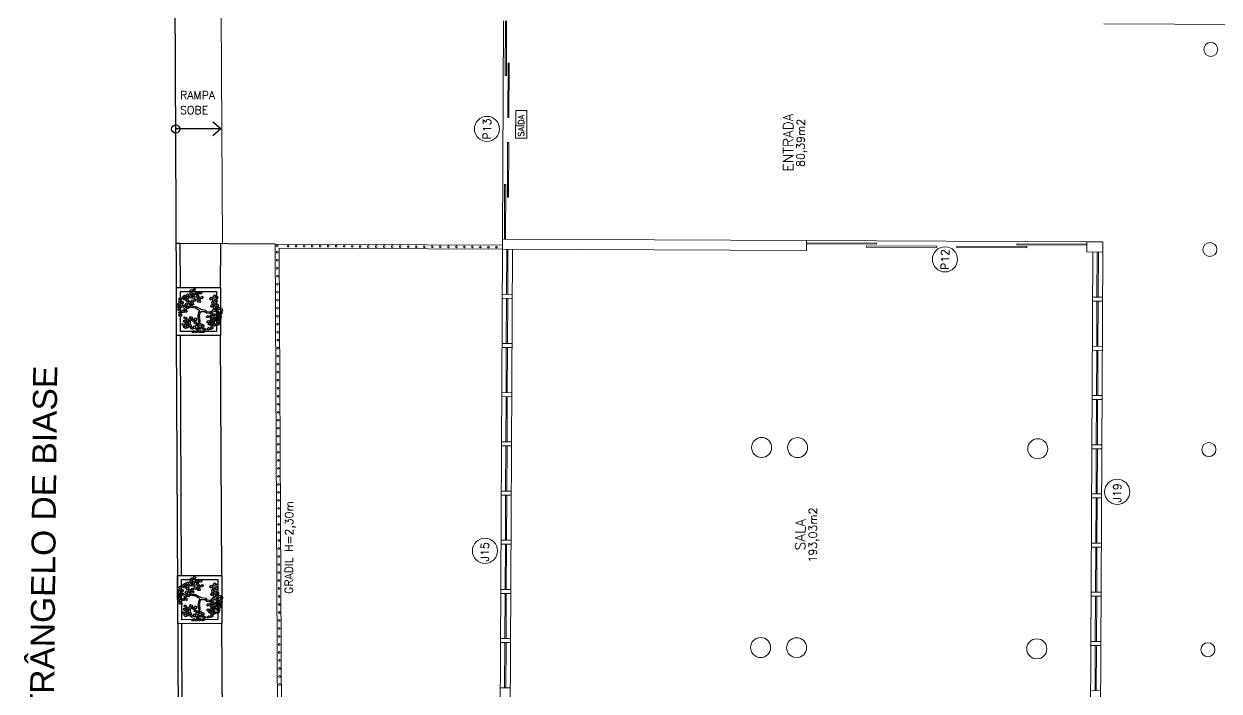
# Model space of a CAD drawing. Extents: x -1057 to 3416, y -340 to 4111.
# Drawn here: x -316.25 to -286.4, y 260.99 to 277.66 of the extents above; entities that cross this region are included whole.
import ezdxf
from ezdxf.enums import TextEntityAlignment as Align

# ---------------------------------------------------------------- set-up
doc = ezdxf.new("R2010")
doc.units = 0
doc.header["$LTSCALE"] = 50
for name, pattern in [('CONTINU', [0]), ('DASHDOT', [1, 0.5, -0.25, 0, -0.25]), ('DGN Style 1', [0.003115, 5.18318e-06, -0.00311]), ('HIDDEN', [9.525, 6.35, -3.175])]:
    doc.linetypes.add(name, pattern=pattern)
doc.layers.add('0.1', color=8, linetype='Continuous', lineweight=13)
doc.layers.add('Margem A3', color=8, linetype='DGN Style 1', lineweight=0)
doc.layers.add('OK', color=96, linetype='Continuous')
doc.layers.add('viewport', color=7, linetype='Continuous', plot=False)
doc.styles.add('ROBERTO', font='swissek.ttf')
doc.styles.get("Standard").update_dxf_attribs({"font": 'romans.shx'})

# ---------------------------------------------------------------- blocks, each defined once
blk = doc.blocks.new('ÁREA')
for p in [(0.00005, 0.00376), (0, 0)]:
    blk.add_attdef('COMPARTIMENTO', text='', height=0.0025).set_placement(p, align=Align.CENTER)
at = {"color": 1}
for p in [(-0.00005, -0.00376), (-0.0001, -0.00752)]:
    blk.add_attdef('ÁREA', text='', height=0.002, dxfattribs=at).set_placement(p, align=Align.CENTER)
blk = doc.blocks.new('L', base_point=(1.368, 0.591))
at = {"color": 3, "lineweight": -2}
for p, q in [((1.281, 0.65), (1.312, 0.675)), ((1.294, 0.6), (1.281, 0.65)), ((1.312, 0.675), (1.342, 0.621)), ((1.275, 0.567), (1.306, 0.592)), ((1.288, 0.517), (1.275, 0.567)), ((1.317, 0.508), (1.288, 0.517)), ((1.322, 0.591), (1.294, 0.6)), ((1.306, 0.592), (1.336, 0.538)), ((1.336, 0.538), (1.317, 0.508)), ((1.342, 0.621), (1.322, 0.591)), ((1.337, 0.489), (1.356, 0.548)), ((1.376, 0.484), (1.337, 0.489)), ((1.356, 0.548), (1.391, 0.554)), ((1.404, 0.527), (1.376, 0.484)), ((1.391, 0.554), (1.404, 0.527))]:
    blk.add_line(p, q, dxfattribs=at)
blk = doc.blocks.new('Árvore-13')
at = {"color": 3}
for p, q in [((-0.795, 0.302), (-0.961, 0.415)), ((-0.795, 0.406), (-0.953, 0.499)), ((-0.357, 0.349), (-0.795, 0.406)), ((-0.366, 0.227), (-0.795, 0.302)), ((-0.129, 0.105), (-0.366, 0.227)), ((-0.068, 0.19), (-0.357, 0.349)), ((-0.068, -0.036), (-0.129, 0.105)), ((0.029, 0.068), (-0.068, 0.19)), ((0.029, 0.068), (0.318, 0.331)), ((0.116, -0.055), (0.283, 0.133)), ((0.283, 0.133), (0.423, 0.284)), ((0.318, 0.331), (0.405, 0.537)), ((0.405, 0.537), (0.484, 0.659)), ((0.423, 0.284), (0.502, 0.509)), ((0.484, 0.659), (0.572, 0.715)), ((0.502, 0.509), (0.633, 0.668)), ((0.572, 0.715), (0.607, 0.819)), ((0.633, 0.668), (0.782, 0.715)), ((-0.296, -0.392), (-0.418, -0.693)), ((-0.199, -0.449), (-0.313, -0.74)), ((-0.313, -0.74), (-0.243, -0.89)), ((-0.147, -0.299), (-0.296, -0.392)), ((-0.05, -0.383), (-0.199, -0.449)), ((-0.068, -0.036), (-0.147, -0.299)), ((0.116, -0.055), (-0.05, -0.383))]:
    blk.add_line(p, q, dxfattribs=at)
at = {"color": 3, "xscale": 3.048, "yscale": 3.048, "zscale": 3.048}
for p, rotation in [((-1.303, 0.884), 347.8021081598379), ((-0.926, 0.959), 295.0165150851705), ((-0.716, 1.448), 295.0165150851705), ((-0.488, 1.26), 295.0165150851705), ((-0.348, 0.687), 295.0165150851705), ((-0.252, 1.138), 295.0165150851705), ((0.169, 1.448), 190.1248425347958), ((0.353, 0.95), 190.1248425347958), ((0.581, 1.401), 190.1248425347958), ((0.677, 0.781), 190.1248425347958), ((0.852, 1.344), 190.1248425347958), ((1.211, 1.147), 190.1248425347958), ((1.317, 0.753), 190.1248425347958), ((-1.443, 0.368), 347.8021081598379), ((-1.128, 0.415), 347.8021081598379), ((-0.848, 0.462), 295.0165150851705), ((0.765, 0.274), 190.1248425347958), ((0.8, -0.299), 190.1248425347958), ((1.124, 0.565), 190.1248425347958), ((1.203, -0.317), 190.1248425347958), ((1.246, 0.039), 190.1248425347958), ((1.579, 0.114), 190.1248425347958), ((-0.103, -0.899), 66.16076666471405), ((0.502, -1.003), 66.16076666471405), ((-0.453, -1.397), 66.16076666471405), ((-0.015, -1.19), 66.16076666471405), ((0.616, -1.322), 66.16076666471405)]:
    blk.add_blockref('L', p, dxfattribs=dict(at, rotation=rotation))
for p in [(-1.391, -0.308), (-1.233, -0.881), (-1.049, -0.533), (-0.874, -1.134), (-0.848, -0.449), (-0.672, -1.021), (-0.453, -1.04), (-0.445, -0.543)]:
    blk.add_blockref('L', p, dxfattribs=at)

msp = doc.modelspace()

# ---------------------------------------------------------------- linework, layer by layer
at = {"layer": '0.1', "color": 8}
for p, q in [((-311.295, 272.162), (-311.325, 277.912)), ((-304.274, 277.735), (-304.3, 272.285)), ((-304.301, 272.135), (-309.976, 272.162)), ((-309.976, 272.162), (-309.739, 225.934)), ((-304.302, 272.035), (-309.875, 272.062)), ((-309.875, 272.062), (-309.639, 225.976)), ((-304.372, 257.385), (-304.302, 272.035)), ((-304.197, 270.905), (-304.192, 272.034)), ((-304.162, 272.034), (-304.167, 270.905)), ((-304.052, 272.033), (-304.115, 258.934)), ((-289.701, 272.214), (-296.701, 272.248)), ((-289.611, 259.772), (-289.552, 271.963)), ((-289.447, 270.834), (-289.442, 271.963)), ((-289.412, 271.963), (-289.417, 270.834)), ((-289.302, 271.962), (-289.361, 259.771)), ((-304.203, 269.676), (-304.198, 270.805)), ((-304.168, 270.805), (-304.173, 269.676)), ((-289.453, 269.605), (-289.448, 270.734)), ((-289.418, 270.734), (-289.423, 269.604)), ((-304.209, 268.447), (-304.204, 269.576)), ((-304.174, 269.576), (-304.179, 268.447)), ((-289.459, 268.375), (-289.454, 269.505)), ((-289.424, 269.504), (-289.429, 268.375)), ((-304.215, 267.218), (-304.209, 268.347)), ((-304.179, 268.347), (-304.185, 267.217)), ((-289.465, 267.146), (-289.46, 268.275)), ((-289.43, 268.275), (-289.435, 267.146)), ((-304.221, 265.988), (-304.215, 267.118)), ((-304.185, 267.117), (-304.191, 265.988)), ((-289.471, 265.917), (-289.466, 267.046)), ((-289.436, 267.046), (-289.441, 265.917)), ((-304.227, 264.759), (-304.221, 265.888)), ((-304.191, 265.888), (-304.197, 264.759)), ((-289.477, 264.688), (-289.471, 265.817)), ((-289.441, 265.817), (-289.447, 264.688)), ((-304.233, 263.53), (-304.227, 264.659)), ((-304.197, 264.659), (-304.203, 263.53)), ((-289.483, 263.459), (-289.477, 264.588)), ((-289.447, 264.588), (-289.453, 263.459)), ((-304.239, 262.301), (-304.233, 263.43)), ((-304.203, 263.43), (-304.209, 262.301)), ((-289.489, 262.23), (-289.483, 263.359)), ((-289.453, 263.359), (-289.459, 262.23)), ((-304.245, 261.072), (-304.239, 262.201)), ((-304.209, 262.201), (-304.215, 261.072)), ((-289.495, 261.001), (-289.489, 262.13)), ((-289.459, 262.13), (-289.465, 261))]:
    msp.add_line(p, q, dxfattribs=at)
at = {"layer": '0.1', "color": 8, "linetype": 'DASHDOT', "ltscale": 0.4}
msp.add_line((-289.274, 277.662), (-259.875, 277.52), dxfattribs=at)
at = {"layer": '0.1', "color": 7}
for p, q in [((-304.3, 272.285), (-304.302, 272.035)), ((-304.302, 272.035), (-296.702, 271.998)), ((-304.3, 272.285), (-296.701, 272.248)), ((-296.701, 272.248), (-296.702, 271.998)), ((-289.701, 272.214), (-289.702, 271.964)), ((-289.701, 272.214), (-289.301, 272.212)), ((-289.302, 271.962), (-289.301, 272.212)), ((-289.702, 271.964), (-289.302, 271.962))]:
    msp.add_line(p, q, dxfattribs=at)
at = {"layer": '0.1', "color": 8}
for points in [[(-304.201, 276.372), (-304.194, 277.734), (-304.224, 277.734), (-304.231, 276.372)], [(-304.136, 275.321), (-304.129, 276.684), (-304.159, 276.684), (-304.166, 275.322)], [(-304.145, 273.334), (-304.139, 274.696), (-304.169, 274.697), (-304.175, 273.334)], [(-304.22, 272.284), (-304.214, 273.647), (-304.244, 273.647), (-304.25, 272.284)], [(-296.701, 272.193), (-296.701, 272.163), (-294.951, 272.155), (-294.951, 272.185)], [(-295.201, 272.116), (-295.201, 272.086), (-293.451, 272.077), (-293.451, 272.107)], [(-291.201, 272.096), (-291.201, 272.066), (-292.951, 272.075), (-292.951, 272.105)], [(-289.701, 272.159), (-289.701, 272.129), (-291.451, 272.138), (-291.451, 272.168)]]:
    msp.add_lwpolyline(points, close=True, dxfattribs=at)
at = {"layer": '0.1', "color": 8, "linetype": 'CONTINU'}
msp.add_lwpolyline([(-303.694, 274.803), (-303.691, 275.497), (-303.966, 275.498), (-303.969, 274.804)], close=True, dxfattribs=at)
at = {"layer": '0.1', "color": 8}
for points in [[(-304.307, 270.906), (-304.057, 270.904)], [(-289.557, 270.834), (-289.307, 270.833)], [(-304.058, 270.804), (-304.308, 270.806)], [(-289.308, 270.733), (-289.558, 270.734)], [(-304.313, 269.676), (-304.063, 269.675)], [(-304.064, 269.575), (-304.314, 269.576)], [(-289.314, 269.504), (-289.564, 269.505)], [(-289.563, 269.605), (-289.313, 269.604)], [(-304.319, 268.447), (-304.069, 268.446)], [(-304.069, 268.346), (-304.319, 268.347)], [(-289.32, 268.275), (-289.57, 268.276)], [(-289.569, 268.376), (-289.319, 268.375)], [(-304.325, 267.218), (-304.075, 267.217)], [(-304.075, 267.117), (-304.325, 267.118)], [(-289.326, 267.046), (-289.576, 267.047)], [(-289.575, 267.147), (-289.325, 267.146)], [(-304.331, 265.989), (-304.081, 265.988)], [(-304.081, 265.888), (-304.331, 265.889)], [(-289.581, 265.918), (-289.331, 265.916)], [(-289.331, 265.817), (-289.581, 265.818)], [(-304.337, 264.76), (-304.087, 264.759)], [(-304.087, 264.659), (-304.337, 264.66)], [(-289.587, 264.689), (-289.337, 264.687)], [(-289.337, 264.587), (-289.587, 264.589)], [(-304.343, 263.531), (-304.093, 263.529)], [(-304.093, 263.429), (-304.343, 263.431)], [(-289.593, 263.459), (-289.343, 263.458)], [(-289.343, 263.358), (-289.593, 263.359)], [(-304.349, 262.301), (-304.099, 262.3)], [(-304.099, 262.2), (-304.349, 262.201)], [(-289.599, 262.23), (-289.349, 262.229)], [(-289.349, 262.129), (-289.599, 262.13)], [(-304.355, 261.072), (-304.105, 261.071)], [(-289.605, 261.001), (-289.355, 261)]]:
    msp.add_lwpolyline(points, dxfattribs=at)
at = {"layer": '0.1', "color": 7}
for centre, radius in [((-286.602, 277.024), 0.175), ((-286.626, 272.024), 0.175), ((-297.825, 267.078), 0.25), ((-296.926, 267.074), 0.25), ((-290.926, 267.045), 0.25), ((-286.651, 267.024), 0.175), ((-297.85, 262.078), 0.25), ((-296.95, 262.074), 0.25), ((-290.95, 262.045), 0.25), ((-286.675, 262.024), 0.175)]:
    msp.add_circle(centre, radius, dxfattribs=at)
at = {"layer": '0.1', "color": 8}
for centre, radius in [((-304.687, 275.038), 0.314), ((-309.926, 272.116), 0.0225), ((-309.651, 272.111), 0.0225), ((-309.451, 272.11), 0.0225), ((-309.251, 272.109), 0.0225), ((-309.051, 272.108), 0.0225), ((-308.851, 272.107), 0.0225), ((-308.651, 272.106), 0.0225), ((-308.451, 272.105), 0.0225), ((-308.251, 272.104), 0.0225), ((-308.051, 272.103), 0.0225), ((-307.851, 272.102), 0.0225), ((-307.651, 272.101), 0.0225), ((-307.451, 272.1), 0.0225), ((-307.251, 272.099), 0.0225), ((-307.051, 272.098), 0.0225), ((-306.851, 272.097), 0.0225), ((-306.651, 272.096), 0.0225), ((-306.451, 272.095), 0.0225), ((-306.251, 272.094), 0.0225), ((-306.051, 272.093), 0.0225), ((-305.851, 272.092), 0.0225), ((-305.651, 272.091), 0.0225), ((-305.451, 272.09), 0.0225), ((-305.251, 272.089), 0.0225), ((-305.051, 272.088), 0.0225), ((-304.851, 272.087), 0.0225), ((-304.651, 272.086), 0.0225), ((-304.451, 272.085), 0.0225), ((-293.244, 271.778), 0.314), ((-309.925, 271.957), 0.0225), ((-309.924, 271.757), 0.0225), ((-309.923, 271.557), 0.0225), ((-309.922, 271.357), 0.0225), ((-309.921, 271.157), 0.0225), ((-309.92, 270.957), 0.0225), ((-309.919, 270.757), 0.0225), ((-309.918, 270.557), 0.0225), ((-309.917, 270.357), 0.0225), ((-309.916, 270.157), 0.0225), ((-309.914, 269.956), 0.0225), ((-309.913, 269.756), 0.0225), ((-309.912, 269.556), 0.0225), ((-309.911, 269.356), 0.0225), ((-309.91, 269.156), 0.0225), ((-309.909, 268.956), 0.0225), ((-309.908, 268.756), 0.0225), ((-309.907, 268.556), 0.0225), ((-309.906, 268.356), 0.0225), ((-309.905, 268.156), 0.0225), ((-309.904, 267.956), 0.0225), ((-309.903, 267.756), 0.0225), ((-309.902, 267.556), 0.0225), ((-309.901, 267.356), 0.0225), ((-309.9, 267.156), 0.0225), ((-309.899, 266.956), 0.0225), ((-309.898, 266.756), 0.0225), ((-309.897, 266.556), 0.0225), ((-309.896, 266.356), 0.0225), ((-309.895, 266.156), 0.0225), ((-288.941, 265.968), 0.314), ((-309.894, 265.956), 0.0225), ((-309.893, 265.756), 0.0225), ((-309.892, 265.556), 0.0225), ((-309.891, 265.356), 0.0225), ((-309.89, 265.156), 0.0225), ((-309.889, 264.956), 0.0225), ((-309.888, 264.756), 0.0225), ((-309.887, 264.556), 0.0225), ((-304.737, 264.494), 0.314), ((-309.886, 264.356), 0.0225), ((-309.885, 264.156), 0.0225), ((-309.884, 263.956), 0.0225), ((-309.883, 263.756), 0.0225), ((-309.882, 263.556), 0.0225), ((-309.881, 263.356), 0.0225), ((-309.88, 263.156), 0.0225), ((-309.879, 262.956), 0.0225), ((-309.878, 262.756), 0.0225), ((-309.877, 262.556), 0.0225), ((-309.876, 262.356), 0.0225), ((-309.875, 262.156), 0.0225), ((-309.874, 261.956), 0.0225), ((-309.873, 261.756), 0.0225), ((-309.871, 261.556), 0.0225), ((-309.87, 261.356), 0.0225), ((-309.869, 261.156), 0.0225)]:
    msp.add_circle(centre, radius, dxfattribs=at)
at = {"layer": 'Margem A3', "color": 7, "linetype": 'CONTINU', "lineweight": -2}
for p, q in [((-312.443, 271.074), (-312.484, 280.201)), ((-311.332, 275.037), (-312.461, 275.037)), ((-311.332, 275.037), (-311.531, 275.205)), ((-311.332, 275.037), (-311.531, 274.869)), ((-312.348, 272.175), (-312.448, 272.174)), ((-309.976, 272.162), (-312.348, 272.175)), ((-312.343, 271.075), (-312.348, 272.175)), ((-312.231, 225.914), (-312.442, 269.874)), ((-312.313, 263.874), (-312.342, 269.874)), ((-311.313, 263.879), (-311.342, 269.879)), ((-312.283, 257.613), (-312.308, 262.674)), ((-311.283, 257.618), (-311.308, 262.679))]:
    msp.add_line(p, q, dxfattribs=at)
for points in [[(-312.443, 271.074), (-311.343, 271.074), (-311.342, 269.874), (-312.442, 269.874), (-312.443, 271.074)], [(-312.343, 270.974), (-311.443, 270.974), (-311.442, 269.974), (-312.342, 269.974), (-312.343, 270.974)], [(-312.413, 263.874), (-311.313, 263.878), (-311.307, 262.678), (-312.407, 262.674), (-312.413, 263.874)], [(-312.313, 263.774), (-311.413, 263.777), (-311.408, 262.777), (-312.308, 262.774), (-312.313, 263.774)]]:
    msp.add_lwpolyline(points, dxfattribs=at)
msp.add_circle((-312.461, 275.037), 0.103, dxfattribs=at)
at = {"layer": 'viewport', "color": 7, "linetype": 'CONTINU', "lineweight": -2}
msp.add_line((-311.343, 271.074), (-311.337, 272.169), dxfattribs=at)

# ---------------------------------------------------------------- block references
at = {"layer": '0.1', "color": 8}
ref = msp.add_blockref('ÁREA', (-297.037, 274.697), dxfattribs=dict(at, xscale=133.3333333333332, yscale=133.3333333333332, zscale=133.3333333333332, rotation=89.72328202081573))
ref.add_attrib('COMPARTIMENTO', 'ENTRADA', dxfattribs={"layer": '0', "color": 3, "height": 0.25, "rotation": 89.7233}).set_placement((-297.037, 274.697), align=Align.CENTER)
ref.add_attrib('ÁREA', '80,39m2', dxfattribs={"layer": '0', "color": 1, "height": 0.2, "rotation": 89.7233}).set_placement((-296.749, 274.689), align=Align.CENTER)
ref = msp.add_blockref('ÁREA', (-296.733, 264.898), dxfattribs=dict(at, xscale=133.3333333333332, yscale=133.3333333333332, zscale=133.3333333333332, rotation=89.72328202081573))
ref.add_attrib('COMPARTIMENTO', 'SALA', dxfattribs={"layer": '0', "color": 3, "height": 0.25, "rotation": 89.7233}).set_placement((-296.733, 264.898), align=Align.CENTER)
ref.add_attrib('ÁREA', '193,03m2', dxfattribs={"layer": '0', "color": 1, "height": 0.2, "rotation": 89.7233}).set_placement((-296.445, 264.89), align=Align.CENTER)
at = {"layer": 'OK', "color": 3, "linetype": 'HIDDEN', "xscale": 0.3107660917594164, "yscale": 0.3107660917594164, "zscale": 0.3107660917594164, "rotation": 106.5717532991235}
for p in [(-311.838, 270.493), (-311.836, 263.293)]:
    msp.add_blockref('Árvore-13', p, dxfattribs=at)

# ---------------------------------------------------------------- texts
at = {"layer": '0.1', "color": 7, "text_generation_flag": 6}
msp.add_text('SAÍDA', height=0.15, rotation=269.7233, dxfattribs=at).set_placement((-303.759, 274.844))
at = {"layer": '0.1', "color": 7}
for s, p in [('P13', (-304.586, 274.772)), ('P12', (-293.144, 271.513)), ('J19', (-288.841, 265.702)), ('GRADIL H=2,30m', (-309.538, 263.419)), ('J15', (-304.637, 264.228))]:
    msp.add_text(s, height=0.2, rotation=89.7233, dxfattribs=at).set_placement(p)
at = {"layer": '0.1', "color": 7, "style": 'ROBERTO'}
msp.add_text('RUA PIETRÂNGELO DE BIASE', height=0.6, rotation=89.4481, dxfattribs=at).set_placement((-315.537, 257.054))
at = {"layer": 'Margem A3', "color": 7, "linetype": 'CONTINU', "lineweight": -2}
for s, p in [('RAMPA', (-312.354, 275.782)), ('SOBE', (-312.354, 275.409))]:
    msp.add_text(s, height=0.2, rotation=359.7233, dxfattribs=at).set_placement(p)

doc.saveas('drawing.dxf')
